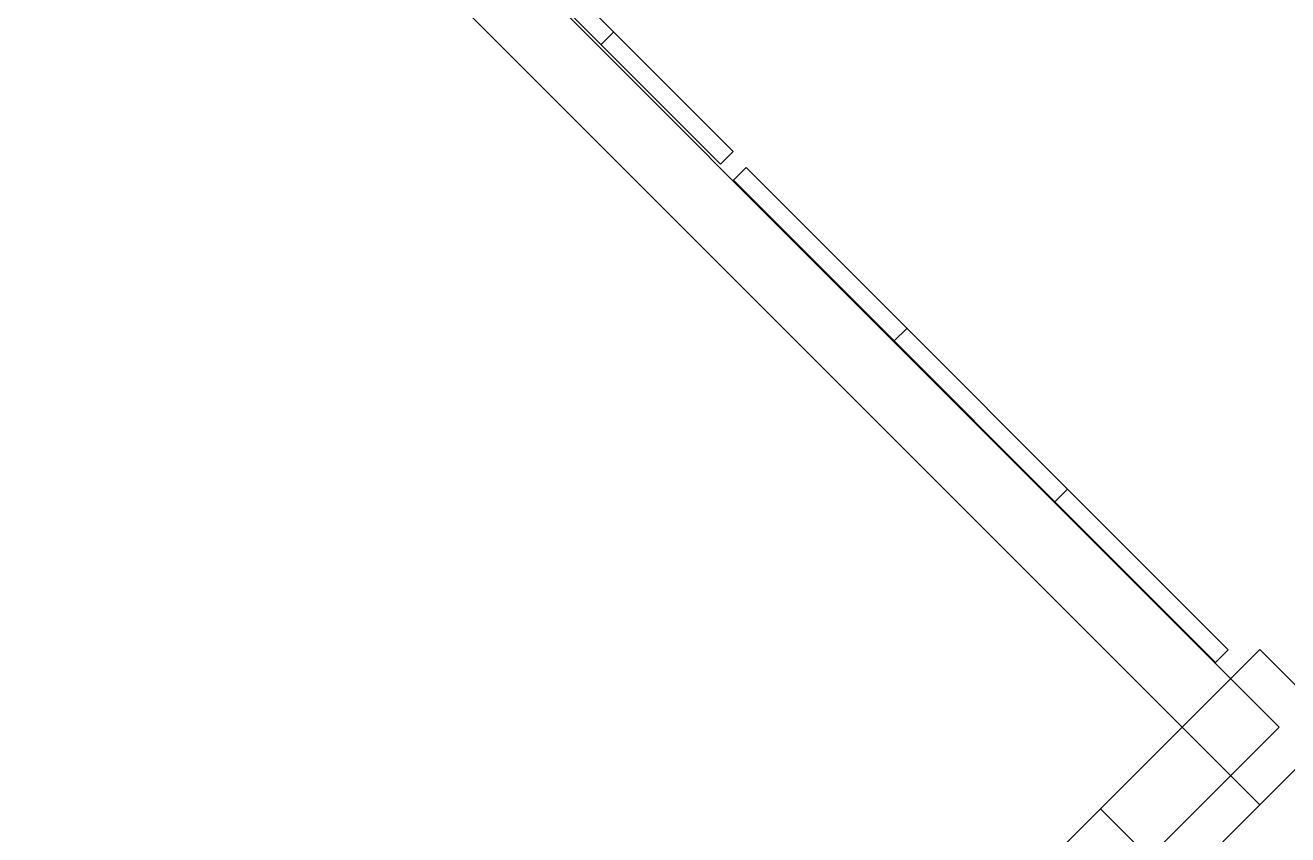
# Model space of a CAD drawing. Header units: metres. Extents: x 2172.2 to 2210.6, y 415.3 to 458.1.
# Drawn here: x 2172.392 to 2176.991, y 444.977 to 447.925 of the extents above; entities that cross this region are included whole.
import ezdxf

# ---------------------------------------------------------------- set-up
doc = ezdxf.new("R2010")
doc.units = ezdxf.units.M
for name, color, linetype, lineweight in [('NC_N1_COLUMNS', 7, 'CONTINUOUS', 25), ('NC_N1_WALL_DECOR', 7, 'CONTINUOUS', 13), ('NC_N1_WALLS', 7, 'CONTINUOUS', 25)]:
    doc.layers.add(name, color=color, linetype=linetype, lineweight=lineweight)

# ---------------------------------------------------------------- blocks, each defined once
blk = doc.blocks.new('NC_N1_ARCHITECTURE')
at = {"layer": 'NC_N1_COLUMNS', "linetype": 'CONTINUOUS', "lineweight": -2}
for points in [[(-13.110547, 11.08629), (-13.393355, 11.369164), (-13.110547, 11.651969), (-12.827707, 11.369129)], [(-13.020992, 11.175842), (-13.407532, 10.789306), (-13.69034, 11.07218), (-13.393366, 11.369152), (-13.110547, 11.08629)]]:
    blk.add_lwpolyline(points, close=True, dxfattribs=at)
at = {"layer": 'NC_N1_WALLS', "linetype": 'CONTINUOUS', "lineweight": -2}
blk.add_lwpolyline([(-17.430969, 6.977996), (-17.607746, 7.154773), (-13.39339, 11.369129), (-17.363581, 15.33932), (-17.186804, 15.516096), (-13.039837, 11.369129)], close=True, dxfattribs=at)
blk = doc.blocks.new('NC_N1_UNIQUE_WALL_COMPOSITION_04')
at = {"color": 0, "linetype": 'CONTINUOUS', "lineweight": -2}
blk.add_lwpolyline([(0.9225, -0.065), (0.9225, 0), (-0.9225, 0), (-0.9225, -0.065)], close=True, dxfattribs=at)
for points in [[(-0.3075, -0.065), (-0.3075, 0)], [(0.3075, -0.065), (0.3075, 0)]]:
    blk.add_lwpolyline(points, dxfattribs=at)
blk = doc.blocks.new('NC_N1_UNIQUE_WALL_COMPOSITION_28')
at = {"color": 0, "linetype": 'CONTINUOUS', "lineweight": -2}
blk.add_lwpolyline([(1.242, -0.065), (1.242, 0), (-1.242, 0), (-1.242, -0.065)], close=True, dxfattribs=at)
for points in [[(-0.414, -0.065), (-0.414, 0)], [(0.414, -0.065), (0.414, 0)]]:
    blk.add_lwpolyline(points, dxfattribs=at)

msp = doc.modelspace()

# ---------------------------------------------------------------- block references
at = {"layer": 'NC_N1_WALL_DECOR', "linetype": 'CONTINUOUS', "rotation": 135.0000000000008}
for name, p in [('NC_N1_UNIQUE_WALL_COMPOSITION_04', (2174.2724, 448.0717)), ('NC_N1_UNIQUE_WALL_COMPOSITION_28', (2175.8502, 446.4823))]:
    msp.add_blockref(name, p, dxfattribs=at)
at = {"layer": 'NC_N1_WALLS'}
msp.add_blockref('NC_N1_ARCHITECTURE', (2190, 434), dxfattribs=at)

doc.saveas('drawing.dxf')
